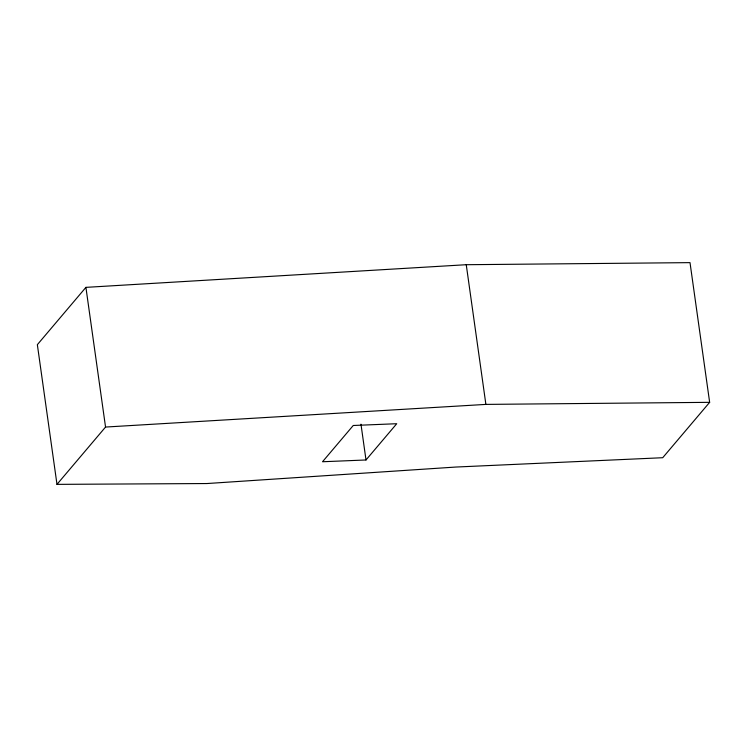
<?xml version="1.0" encoding="UTF-8"?>
<svg xmlns="http://www.w3.org/2000/svg" width="747" height="747" viewBox="0 0 747 747"><rect width="100%" height="100%" fill="white"/><g stroke="black" fill="none" stroke-linecap="round" stroke-linejoin="round"><path stroke-width="1.12" d="M85.914 287.362L37.35 344.666L56.987 484.364L206.91 483.542L455.745 467.052L662.72 457.715L709.65 402.334L690.013 262.636L466.249 264.709L85.914 287.362L105.542 427.051L56.987 484.364M366.002 459.975L396.732 423.717L353.247 425.491L322.517 461.749L366.002 459.975L360.969 424.184M105.542 427.051L485.886 404.398L709.65 402.334M466.249 264.709L485.886 404.398"/></g></svg>
